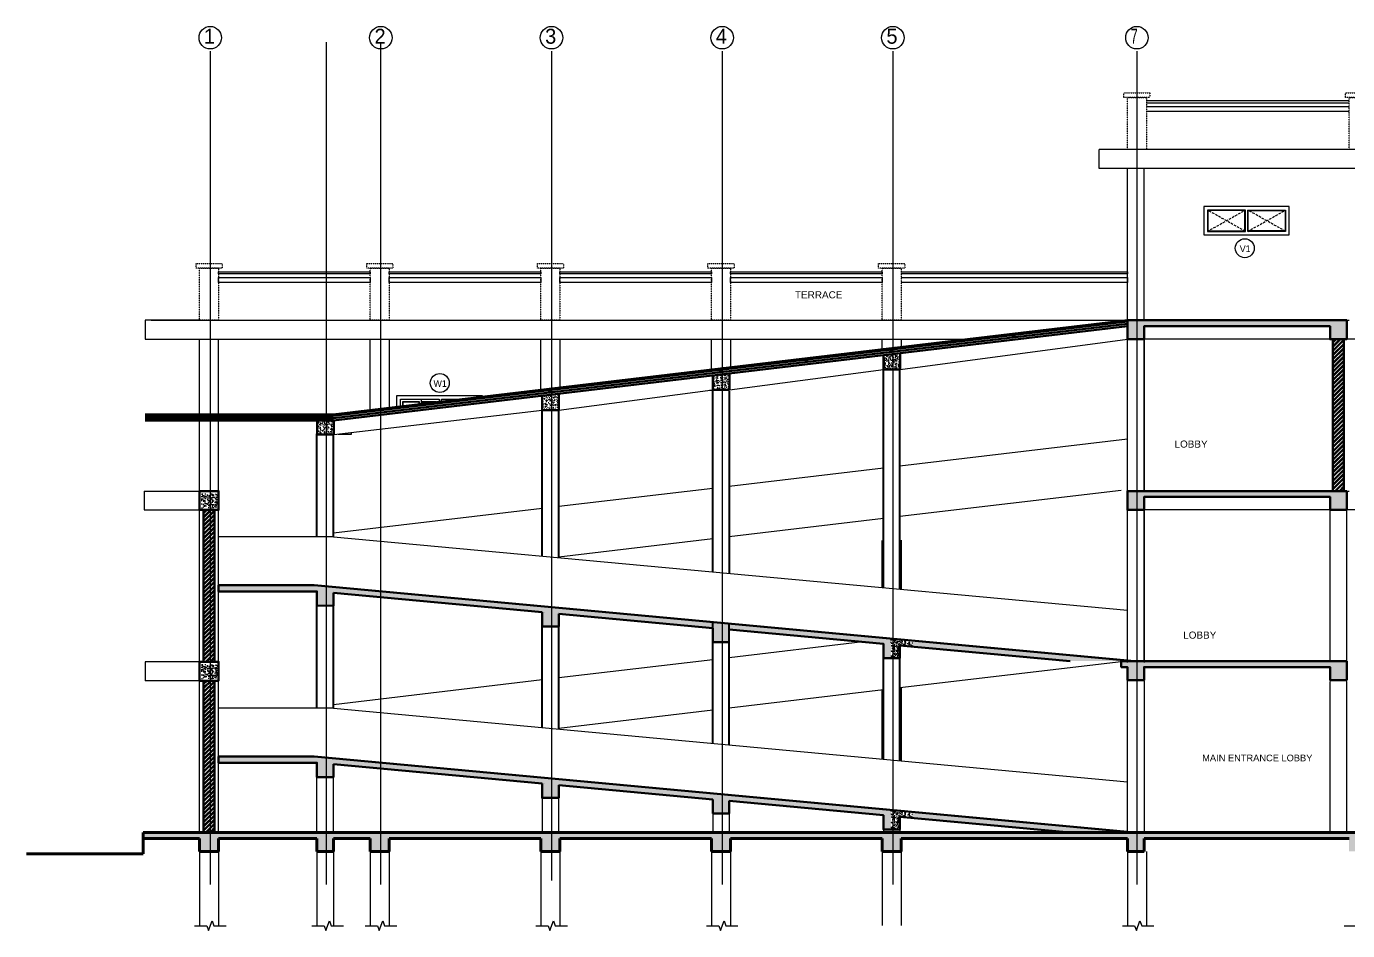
# Model space of a CAD drawing. Header units: inches. Extents: x -3071 to 2014935, y -37057 to 549694.
# Drawn here: x 1444420 to 1472293, y 99465 to 118531 of the extents above; entities that cross this region are included whole.
import ezdxf
from ezdxf.enums import TextEntityAlignment as Align

# ---------------------------------------------------------------- set-up
doc = ezdxf.new("R2010")
doc.units = ezdxf.units.IN
doc.header["$MEASUREMENT"] = 0
for name, pattern in [('ACAD_ISO08W100', [36, 24, -3, 6, -3]), ('DASHED', [0.75, 0.5, -0.25]), ('TRAZOS1', [0.15, 0.1, -0.05])]:
    doc.linetypes.add(name, pattern=pattern)
for name, color, linetype, lineweight in [('001-Archi- door window elevation', 92, 'Continuous', 25), ('001-Archi-hatch', 9, 'Continuous', 0), ('001-Archi-Opening Tags', 14, 'Continuous', 25), ('A .8 boundary line', 10, 'Continuous', 53), ('A 0.05 hatch', 252, 'Continuous', 5), ('A 0.13 IND DIM', 240, 'Continuous', 13), ('A 0.13 window elevation', 253, 'Continuous', 13), ('A 0.13parapet partition', 230, 'Continuous', 13), ('A 0.25 back line elevation', 20, 'Continuous', 25), ('A 0.35 front line elevation', 112, 'Continuous', 35), ('A 0.40 wall', 160, 'Continuous', 40), ('A 0.9 RAILING', 100, 'Continuous', 9), ('cen', 50, 'ACAD_ISO08W100', 5), ('DIM', 161, 'Continuous', 15), ('ele-1', 62, 'Continuous', 15), ('Grid Tag', 6, 'Continuous', 20), ('section ele', 112, 'Continuous', 20), ('text', 7, 'Continuous', 25)]:
    doc.layers.add(name, color=color, linetype=linetype, lineweight=lineweight)
doc.styles.add('AERIAL', font='arial.ttf', dxfattribs={"height": 10})
doc.styles.add('Archi 100', font='GOTHIC.TTF', dxfattribs={"height": 200})
doc.styles.add('CG', font='GOTHIC.TTF', dxfattribs={"height": 40})
doc.styles.get("Standard").update_dxf_attribs({"font": 'GOTHIC.TTF'})
pattern_1 = [(45, (1179503.6365, -13418.79461), (-0.08838834765, 0.08838834765), [])]
pattern_2 = [(50, (1179500.8, -17017.16), (107.589027, -9.41282), [11.25, -123.75]), (355, (1179500.8, -17017.16), (-20.8127, 112.82882), [9, -99]), (100.4514, (1179509.76, -17017.94), (86.776407, 103.41593), [9.56103, -105.171317]), (46.1842, (1179500.8, -16987.16), (160.08616, -24.82785), [16.875, -185.625]), (96.6356, (1179514.14, -16989.23), (140.199406, 146.11768), [14.34154, -157.75695]), (351.1842, (1179500.8, -16987.16), (140.19929, 146.11779), [13.5, -148.5]), (21, (1179515.8, -16994.66), (89.536058, -60.392834), [11.25, -123.75]), (326, (1179515.8, -16994.66), (36.4973, 108.772507), [9, -99]), (71.4514, (1179523.26, -16999.69), (126.033394, 48.379575), [9.56103, -105.171317]), (37.5, (1179500.796, -17017.16), (1.8239783, 49.934078), [0, -97.8, 0, -100.5, 0, -99.375]), (7.5, (1179500.796, -17017.16), (39.460431, 59.161757), [0, -57.3, 0, -95.55, 0, -37.875]), (327.5, (1179467.346, -17017.16), (80.0733654, -3.383231), [0, -37.5, 0, -117, 0, -155.25]), (317.5, (1179452.346, -17017.16), (87.477925, 15.015747), [0, -48.75, 0, -77.7, 0, -110.25])]
pattern_3 = [(50, (-566457.92, -60235.37), (107.5890274, -9.4128202), [11.25, -123.75]), (355, (-566457.92, -60235.37), (-20.8127, 112.82882), [9, -99]), (100.4514445, (-566448.96, -60236.15), (86.776327, 103.4159986), [9.561029, -105.171317]), (46.1842, (-566457.92, -60205.37), (160.0862, -24.827892), [16.875, -185.625]), (96.6356355, (-566444.58, -60207.44), (140.199292, 146.11779), [14.341551, -157.757064]), (351.184164, (-566457.92, -60205.37), (140.199292, 146.11779), [13.5, -148.5]), (21, (-566442.92, -60212.87), (89.536058, -60.3928336), [11.25, -123.75]), (326, (-566442.92, -60212.87), (36.4973, 108.772507), [9, -99]), (71.451445, (-566435.46, -60217.9), (126.0333565, 48.379673), [9.5610285, -105.171317]), (37.5, (-566457.92, -60235.368), (1.8239783, 49.9340781), [0, -97.8, 0, -100.5, 0, -99.375]), (7.5, (-566457.92, -60235.37), (39.4604306, 59.1617568), [0, -57.3, 0, -95.55, 0, -37.875]), (327.5, (-566491.37, -60235.37), (80.0733654, -3.38323076), [0, -37.5, 0, -117, 0, -155.25]), (317.5, (-566506.37, -60235.37), (87.4779254, 15.0157473), [0, -48.75, 0, -77.7, 0, -110.25])]
pattern_4 = [(50, (1179500.8, -13403.49), (107.589027, -9.41282), [11.25, -123.75]), (355, (1179500.8, -13403.49), (-20.8127, 112.82882), [9, -99]), (100.4514, (1179509.76, -13404.27), (86.776407, 103.41593), [9.56103, -105.171317]), (46.1842, (1179500.8, -13373.49), (160.08616, -24.82785), [16.875, -185.625]), (96.6356, (1179514.14, -13375.56), (140.199406, 146.11768), [14.34154, -157.75695]), (351.1842, (1179500.8, -13373.49), (140.19929, 146.11779), [13.5, -148.5]), (21, (1179515.8, -13380.99), (89.536058, -60.392834), [11.25, -123.75]), (326, (1179515.8, -13380.99), (36.4973, 108.772507), [9, -99]), (71.4514, (1179523.26, -13386.02), (126.033394, 48.379575), [9.56103, -105.171317]), (37.5, (1179500.796, -13403.487), (1.8239783, 49.934078), [0, -97.8, 0, -100.5, 0, -99.375]), (7.5, (1179500.796, -13403.487), (39.460431, 59.161757), [0, -57.3, 0, -95.55, 0, -37.875]), (327.5, (1179467.346, -13403.487), (80.0733654, -3.383231), [0, -37.5, 0, -117, 0, -155.25]), (317.5, (1179452.346, -13403.49), (87.477925, 15.015747), [0, -48.75, 0, -77.7, 0, -110.25])]

# ---------------------------------------------------------------- blocks, each defined once
blk = doc.blocks.new('post ele')
at = {"layer": 'A 0.13 window elevation', "linetype": 'DASHED', "ltscale": 0.005}
for points in [[(-182, 388), (368, 388), (368, 288), (-182, 288)], [(-107, 288), (293, 288), (293, -812), (-107, -812)]]:
    blk.add_lwpolyline(points, close=True, dxfattribs=at)
blk = doc.blocks.new('window tag')
blk.add_circle((0, 0), 200)
at = {"style": 'Archi 100', "flags": 1}
for tag, p in [('WIDTH', (15, 174.5)), ('HEIGHT', (-4.5, -348.5))]:
    blk.add_attdef(tag, p, '', height=200, dxfattribs=at)
at = {"style": 'Archi 100'}
blk.add_attdef('SYMBOL', text='', height=200, dxfattribs=at).set_placement((8, -10.5), align=Align.MIDDLE_CENTER)
blk = doc.blocks.new('grid')
at = {"layer": 'Grid Tag', "linetype": 'Continuous', "ltscale": 30}
blk.add_circle((51, 48), 264, dxfattribs=at)
blk.add_attdef('GRID', (-143, -93), '', height=200)

msp = doc.modelspace()

# ---------------------------------------------------------------- hatches: boundary and pattern name
at = {"layer": 'A 0.05 hatch'}
h = msp.add_hatch(dxfattribs=at)
h.set_pattern_fill('AR-CONC', color=256, scale=15)
h.set_pattern_definition([(50, (0, 0), (107.5890274, -9.41282), [11.25, -123.75]), (355, (0, 0), (-20.8127, 112.82882), [9, -99]), (100.4514445, (8.97, -0.78), (86.776327, 103.415999), [9.561029, -105.171317]), (46.1842, (9e-14, 30), (160.0862, -24.827892), [16.875, -185.625]), (96.635635, (13.34, 27.93), (140.199292, 146.11779), [14.341551, -157.757064]), (351.184164, (9e-14, 30), (140.199292, 146.11779), [13.5, -148.5]), (21, (15, 22.5), (89.536058, -60.3928336), [11.25, -123.75]), (326, (15, 22.5), (36.4973, 108.772507), [9, -99]), (71.451445, (22.46, 17.47), (126.0333565, 48.379673), [9.5610285, -105.171317]), (37.5, (0, 0), (1.8239783, 49.9340781), [0, -97.8, 0, -100.5, 0, -99.375]), (7.5, (0, 0), (39.4604306, 59.1617568), [0, -57.3, 0, -95.55, 0, -37.875]), (327.5, (-33.45, 1e-13), (80.0733654, -3.3832308), [0, -37.5, 0, -117, 0, -155.25]), (317.5, (-48.45, 1e-13), (87.4779254, 15.0157473), [0, -48.75, 0, -77.7, 0, -110.25])])
h.paths.add_polyline_path([(1472274.34, 108733.79), (1467649.45, 108733.79), (1467649.45, 108608.79), (1467649.45, 108608.79), (1467649.67, 108333.79), (1467999.45, 108333.79), (1467999.45, 108608.79), (1471924.67, 108608.79), (1471924.67, 108333.79), (1472274.45, 108333.79), (1472274.45, 108608.79), (1472274.45, 108621.02), (1472274.34, 108621.02)])
h.paths.add_polyline_path([(1472274.68, 112333.49), (1467649.9, 112333.79), (1467649.9, 111933.79), (1467999.9, 111933.79), (1467999.9, 112208.79), (1471924.9, 112208.79), (1471924.9, 111933.49), (1472274.68, 111933.49)])
h = msp.add_hatch(dxfattribs=at)
h.set_pattern_fill('STEEL', color=256, scale=500, style=0)
h.set_pattern_definition([(45, (1203325.9, -9817.47), (-44.194174, 44.194174), []), (45, (1203325.9, -9786.22), (-44.194174, 44.194174), [])])
h.paths.add_polyline_path([(1471984.55, 108733.48), (1472214.55, 108733.48), (1472214.55, 111933.48), (1471984.55, 111933.48)])
h = msp.add_hatch(dxfattribs=at)
h.set_pattern_fill('AR-CONC', color=256, scale=15, style=0)
h.set_pattern_definition(pattern_3)
h.paths.add_polyline_path([(1462502.29, 111597.81), (1462852.29, 111639.3), (1462852.29, 111295.71), (1462501.95, 111295.71)])
h = msp.add_hatch(dxfattribs=at)
h.set_pattern_fill('AR-CONC', color=256, scale=15, style=0)
h.set_pattern_definition(pattern_3)
h.paths.add_polyline_path([(1458902.62, 111171.18), (1459252.58, 111212.65), (1459252.29, 110869.08), (1458902.62, 110869.08)])
h = msp.add_hatch(dxfattribs=at)
h.set_pattern_fill('AR-CONC', color=256, scale=15, style=0)
h.set_pattern_definition(pattern_3)
h.paths.add_polyline_path([(1455302.29, 110744.46), (1455652.64, 110785.98), (1455652.29, 110442.36), (1455302.29, 110442.36)])
h = msp.add_hatch(dxfattribs=at)
h.set_pattern_fill('AR-CONC', color=256, scale=15, style=0)
h.set_pattern_definition(pattern_3)
h.paths.add_polyline_path([(1450553.94, 110222.99), (1450902.5, 110222.99), (1450902.5, 109922.99), (1450552.28, 109924.93)])
h = msp.add_hatch(dxfattribs=at)
h.set_pattern_fill('AR-CONC', color=256, scale=15, style=0)
h.set_pattern_definition([(50, (-568894.4, -61778.6), (107.5890274, -9.4128202), [11.25, -123.75]), (355, (-568894.4, -61778.6), (-20.8127, 112.82882), [9, -99]), (100.4514445, (-568885.43, -61779.39), (86.776327, 103.4159986), [9.561029, -105.171317]), (46.1842, (-568894.4, -61748.6), (160.0862, -24.827892), [16.875, -185.625]), (96.6356355, (-568881.06, -61750.67), (140.199292, 146.11779), [14.341551, -157.757064]), (351.184164, (-568894.4, -61748.6), (140.199292, 146.11779), [13.5, -148.5]), (21, (-568879.4, -61756.1), (89.536058, -60.3928336), [11.25, -123.75]), (326, (-568879.4, -61756.1), (36.4973, 108.772507), [9, -99]), (71.451445, (-568871.94, -61761.14), (126.0333565, 48.379673), [9.5610285, -105.171317]), (37.5, (-568894.4, -61778.603), (1.8239783, 49.9340781), [0, -97.8, 0, -100.5, 0, -99.375]), (7.5, (-568894.4, -61778.603), (39.4604306, 59.1617568), [0, -57.3, 0, -95.55, 0, -37.875]), (327.5, (-568927.85, -61778.603), (80.0733654, -3.3832308), [0, -37.5, 0, -117, 0, -155.25]), (317.5, (-568942.85, -61778.6), (87.4779254, 15.0157473), [0, -48.75, 0, -77.7, 0, -110.25])])
h.paths.add_polyline_path([(1448117.46, 108679.75), (1448466.02, 108679.75), (1448466.02, 108379.75), (1448115.8, 108381.7)])
h = msp.add_hatch(dxfattribs=at)
h.set_pattern_fill('STEEL', color=256, scale=500, style=0)
h.set_pattern_definition([(45, (1179500.796, -13417.16), (-44.194174, 44.194174), []), (45, (1179500.796, -13385.91), (-44.194174, 44.194174), [])])
h.paths.add_polyline_path([(1448159.45, 105133.79), (1448389.45, 105133.79), (1448389.45, 108333.79), (1448159.45, 108333.79)])
h = msp.add_hatch(dxfattribs=at)
h.set_pattern_fill('AR-CONC', color=256, scale=15, style=0)
h.set_pattern_definition(pattern_4)
h.paths.add_polyline_path([(1455462.45, 106287.93), (1450492.31, 106747.46), (1448474.45, 106747.46), (1448474.45, 106622.46), (1450486.54, 106622.46), (1450549.66, 106616.63), (1450549.66, 106316.65), (1450899.44, 106316.65), (1450899.66, 106584.27), (1455299.67, 106177.45), (1455299.67, 105877.47), (1455462.45, 105877.47)])
h = msp.add_hatch(dxfattribs=at)
h.set_pattern_fill('AR-CONC', color=256, scale=15, style=0)
h.set_pattern_definition(pattern_4)
h.paths.add_polyline_path([(1455462.45, 105877.47), (1455649.45, 105877.47), (1455649.67, 106145.09), (1458899.78, 105844.59), (1458899.67, 105544.59), (1459062.45, 105544.59), (1459062.45, 105955.08), (1455462.45, 106287.93)])
h = msp.add_hatch(dxfattribs=at)
h.set_pattern_fill('AR-CONC', color=256, scale=15, style=0)
h.set_pattern_definition(pattern_4)
h.paths.add_polyline_path([(1462499.45, 105511.76), (1462499.67, 105211.76), (1462662.45, 105211.76), (1462662.45, 105622.23), (1459062.45, 105955.08), (1459062.45, 105544.59), (1459249.67, 105544.59), (1459249.78, 105812.22)])
h = msp.add_hatch(dxfattribs=at)
h.set_pattern_fill('AR-CONC', color=256, scale=15, style=0)
h.set_pattern_definition(pattern_4)
h.paths.add_polyline_path([(1463112.45, 105455.09), (1463112.45, 105580.62), (1462662.45, 105622.23), (1462662.45, 105211.76), (1462849.67, 105211.76), (1462849.45, 105479.4)])
h = msp.add_hatch(dxfattribs=at)
h.set_pattern_fill('AR-CONC', color=256, scale=15, style=0)
h.set_pattern_definition(pattern_4)
h.paths.add_polyline_path([(1463112.45, 105580.62), (1463112.45, 105455.09), (1466439.6, 105147.46), (1467797.32, 105147.46)])
h = msp.add_hatch(dxfattribs=at)
h.set_pattern_fill('AR-CONC', color=256, scale=15, style=0)
h.set_pattern_definition([(50, (1299634.24, 77183.51), (107.589027, -9.41282), [11.25, -123.75]), (355, (1299634.24, 77183.51), (-20.8127, 112.82882), [9, -99]), (100.4514, (1299643.2, 77182.73), (86.77641, 103.41593), [9.56103, -105.17132]), (46.1842, (1299634.24, 77213.51), (160.08616, -24.82785), [16.875, -185.625]), (96.6356, (1299647.58, 77211.44), (140.1994, 146.11768), [14.34154, -157.75695]), (351.1842, (1299634.24, 77213.51), (140.19929, 146.11779), [13.5, -148.5]), (21, (1299649.24, 77206.01), (89.53606, -60.392834), [11.25, -123.75]), (326, (1299649.24, 77206.01), (36.4973, 108.77251), [9, -99]), (71.4514, (1299656.7, 77200.98), (126.033394, 48.379575), [9.56103, -105.17132]), (37.5, (1299634.236, 77183.513), (1.823978, 49.934078), [0, -97.8, 0, -100.5, 0, -99.375]), (7.5, (1299634.236, 77183.513), (39.46043, 59.161757), [0, -57.3, 0, -95.55, 0, -37.875]), (327.5, (1299600.786, 77183.513), (80.073365, -3.383231), [0, -37.5, 0, -117, 0, -155.25]), (317.5, (1299585.786, 77183.51), (87.477925, 15.015747), [0, -48.75, 0, -77.7, 0, -110.25])])
h.paths.add_polyline_path([(1472274.34, 105147.46), (1467517.32, 105147.46), (1467517.32, 105022.46), (1467649.45, 105022.46), (1467649.67, 104747.46), (1467999.45, 104747.46), (1467999.45, 105022.46), (1471924.67, 105022.46), (1471924.67, 104747.46), (1472274.45, 104747.46), (1472274.45, 105022.46), (1472274.45, 105034.69), (1472274.34, 105034.69)])
h = msp.add_hatch(dxfattribs=at)
h.set_pattern_fill('AR-CONC', color=256, scale=15, style=0)
h.set_pattern_definition([(50, (-568894.4, -65378.6), (107.5890274, -9.4128202), [11.25, -123.75]), (355, (-568894.4, -65378.6), (-20.8127, 112.82882), [9, -99]), (100.4514445, (-568885.43, -65379.39), (86.776327, 103.4159986), [9.561029, -105.171317]), (46.1842, (-568894.4, -65348.6), (160.0862, -24.827892), [16.875, -185.625]), (96.6356355, (-568881.06, -65350.67), (140.199292, 146.11779), [14.341551, -157.757064]), (351.184164, (-568894.4, -65348.6), (140.199292, 146.11779), [13.5, -148.5]), (21, (-568879.4, -65356.1), (89.536058, -60.3928336), [11.25, -123.75]), (326, (-568879.4, -65356.1), (36.4973, 108.772507), [9, -99]), (71.451445, (-568871.94, -65361.14), (126.0333565, 48.379673), [9.5610285, -105.171317]), (37.5, (-568894.4, -65378.603), (1.8239783, 49.9340781), [0, -97.8, 0, -100.5, 0, -99.375]), (7.5, (-568894.4, -65378.603), (39.4604306, 59.1617568), [0, -57.3, 0, -95.55, 0, -37.875]), (327.5, (-568927.85, -65378.603), (80.0733654, -3.3832308), [0, -37.5, 0, -117, 0, -155.25]), (317.5, (-568942.85, -65378.6), (87.4779254, 15.0157473), [0, -48.75, 0, -77.7, 0, -110.25])])
h.paths.add_polyline_path([(1448117.46, 105079.75), (1448466.02, 105079.75), (1448466.02, 104779.75), (1448115.8, 104781.7)])
h = msp.add_hatch(dxfattribs=at)
h.set_pattern_fill('STEEL', color=256, scale=500, style=0)
h.set_pattern_definition([(45, (1179500.796, -17017.16), (-44.194174, 44.194174), []), (45, (1179500.796, -16985.91), (-44.194174, 44.194174), [])])
h.paths.add_polyline_path([(1448159.45, 101533.79), (1448389.45, 101533.79), (1448389.45, 104733.79), (1448159.45, 104733.79)])
h = msp.add_hatch(dxfattribs=at)
h.set_pattern_fill('AR-CONC', color=256, scale=15, style=0)
h.set_pattern_definition(pattern_2)
h.paths.add_polyline_path([(1455462.45, 102674.26), (1450492.31, 103133.79), (1448474.45, 103133.79), (1448474.45, 103008.79), (1450486.54, 103008.79), (1450549.66, 103002.96), (1450549.66, 102702.98), (1450899.44, 102702.98), (1450899.66, 102970.6), (1455299.67, 102563.78), (1455299.67, 102263.8), (1455462.45, 102263.8)])
h = msp.add_hatch(dxfattribs=at)
h.set_pattern_fill('AR-CONC', color=256, scale=15, style=0)
h.set_pattern_definition(pattern_2)
h.paths.add_polyline_path([(1455462.45, 102263.8), (1455649.45, 102263.8), (1455649.67, 102531.42), (1458899.78, 102230.91), (1458899.67, 101930.91), (1459062.45, 101930.91), (1459062.45, 102341.41), (1455462.45, 102674.26)])
h = msp.add_hatch(dxfattribs=at)
h.set_pattern_fill('AR-CONC', color=256, scale=15, style=0)
h.set_pattern_definition(pattern_2)
h.paths.add_polyline_path([(1462499.45, 101898.09), (1462499.67, 101598.09), (1462662.45, 101598.09), (1462662.45, 102008.56), (1459062.45, 102341.41), (1459062.45, 101930.91), (1459249.67, 101930.91), (1459249.78, 102198.55)])
h = msp.add_hatch(dxfattribs=at)
h.set_pattern_fill('AR-CONC', color=256, scale=15, style=0)
h.set_pattern_definition(pattern_2)
h.paths.add_polyline_path([(1463112.45, 101841.42), (1463112.45, 101966.95), (1462662.45, 102008.56), (1462662.45, 101598.09), (1462849.67, 101598.09), (1462849.45, 101865.73)])
h = msp.add_hatch(dxfattribs=at)
h.set_pattern_fill('AR-CONC', color=256, scale=15, style=0)
h.set_pattern_definition(pattern_2)
h.paths.add_polyline_path([(1463112.45, 101966.95), (1463112.45, 101841.42), (1466439.6, 101533.79), (1467797.32, 101533.79)])
h = msp.add_hatch(dxfattribs=at)
h.set_pattern_fill('AR-CONC', color=256, scale=15, style=0)
h.set_pattern_definition([(50, (378675.155, -45053.52), (107.5890274, -9.41282), [11.25, -123.75]), (355, (378675.15, -45053.52), (-20.8127, 112.82882), [9, -99]), (100.451444, (378684.12, -45054.3), (86.776327, 103.415999), [9.561029, -105.171317]), (46.1842, (378675.15, -45023.52), (160.0862, -24.827892), [16.875, -185.625]), (96.635635, (378688.5, -45025.59), (140.199292, 146.11779), [14.341551, -157.757064]), (351.184164, (378675.15, -45023.52), (140.199292, 146.11779), [13.5, -148.5]), (21, (378690.155, -45031.02), (89.536058, -60.3928336), [11.25, -123.75]), (326, (378690.15, -45031.02), (36.4973, 108.772507), [9, -99]), (71.451445, (378697.62, -45036.05), (126.0333565, 48.379673), [9.561029, -105.171317]), (37.5, (378675.155, -45053.52), (1.8239783, 49.9340781), [0, -97.8, 0, -100.5, 0, -99.375]), (7.5, (378675.155, -45053.52), (39.4604306, 59.1617568), [0, -57.3, 0, -95.55, 0, -37.875]), (327.5, (378641.705, -45053.52), (80.0733654, -3.3832308), [0, -37.5, 0, -117, 0, -155.25]), (317.5, (378626.705, -45053.52), (87.4779254, 15.0157473), [0, -48.75, 0, -77.7, 0, -110.25])])
h.paths.add_polyline_path([(1446884.45, 101533.79), (1488740.76, 101533.79), (1488740.76, 101408.79), (1487124.45, 101408.79), (1487124.45, 101133.79), (1486724.45, 101133.79), (1486724.45, 101408.79), (1483524.39, 101408.79), (1483524.39, 101133.79), (1483124.45, 101133.79), (1483124.45, 101408.79), (1479924.45, 101408.79), (1479924.45, 101133.79), (1479524.45, 101133.79), (1479524.45, 101408.79), (1476324.45, 101408.79), (1476324.45, 101133.79), (1475924.45, 101133.79), (1475924.45, 101408.79), (1473249.45, 101408.79), (1473249.45, 101133.79), (1472849.45, 101133.79), (1472849.45, 101408.79), (1472724.45, 101408.79), (1472724.45, 101133.79), (1472324.44, 101133.79), (1472324.44, 101408.79), (1467999.45, 101408.79), (1467999.45, 101133.79), (1467649.45, 101133.79), (1467649.45, 101408.79), (1463333.15, 101408.79), (1462933.15, 101408.79), (1462874.45, 101408.79), (1462874.45, 101133.79), (1462474.45, 101133.79), (1462474.45, 101408.79), (1459274.45, 101408.79), (1459274.45, 101133.79), (1458874.45, 101133.79), (1458874.45, 101408.79), (1455674.45, 101408.79), (1455674.45, 101133.79), (1455274.45, 101133.79), (1455274.45, 101408.79), (1452074.45, 101408.79), (1452074.45, 101133.79), (1451674.45, 101133.79), (1451674.45, 101408.79), (1450899.44, 101408.79), (1450899.44, 101133.79), (1450550.03, 101133.79), (1450550.03, 101408.79), (1448474.45, 101408.79), (1448474.45, 101133.79), (1448074.37, 101133.79), (1448074.37, 101408.79), (1446884.45, 101408.79)])
at = {"layer": 'DIM', "ltscale": 20}
h = msp.add_hatch(dxfattribs=at)
h.set_pattern_fill('ANSI31', color=256, style=0)
h.set_pattern_definition(pattern_1)
h.paths.add_polyline_path([(1465227.51, 111999.12, 0.41421356), (1465252.51, 111974.12), (1465258.35, 111974.82, 0.34667933), (1465277.51, 111999.12, 1)])
h = msp.add_hatch(dxfattribs=at)
h.set_pattern_fill('ANSI31', color=256, style=0)
h.set_pattern_definition(pattern_1)
h.paths.add_polyline_path([(1460877.51, 111455.59), (1460883.35, 111456.28, 0.34667933), (1460902.51, 111480.59, 1), (1460852.51, 111480.59, 0.41421356)])
h = msp.add_hatch(dxfattribs=at)
h.set_pattern_fill('ANSI31', color=256, style=0)
h.set_pattern_definition(pattern_1)
h.paths.add_polyline_path([(1462665.29, 111717.48, 0.41421356), (1462640.29, 111692.48, 0.41421356), (1462665.29, 111667.48)])
h = msp.add_hatch(dxfattribs=at)
h.set_pattern_fill('ANSI31', color=256, style=0)
h.set_pattern_definition(pattern_1)
h.paths.add_polyline_path([(1462665.29, 111667.48), (1462671.13, 111668.17, 0.34667933), (1462690.29, 111692.48, 0.41421356), (1462665.29, 111717.48)])
h = msp.add_hatch(dxfattribs=at)
h.set_pattern_fill('ANSI31', color=256, style=0)
h.set_pattern_definition(pattern_1)
h.paths.add_polyline_path([(1459065.29, 111290.8, 0.41421356), (1459040.29, 111265.8, 0.41421356), (1459065.29, 111240.8)])
h = msp.add_hatch(dxfattribs=at)
h.set_pattern_fill('ANSI31', color=256, style=0)
h.set_pattern_definition(pattern_1)
h.paths.add_polyline_path([(1459065.29, 111290.8), (1459065.29, 111240.8), (1459071.13, 111241.5, 0.34667933), (1459090.29, 111265.8, 0.41421356)])
h = msp.add_hatch(dxfattribs=at)
h.set_pattern_fill('ANSI31', color=256, style=0)
h.set_pattern_definition(pattern_1)
h.paths.add_polyline_path([(1455465.29, 110864.13, 0.41421356), (1455440.29, 110839.13, 0.41421356), (1455465.29, 110814.13)])
h = msp.add_hatch(dxfattribs=at)
h.set_pattern_fill('ANSI31', color=256, style=0)
h.set_pattern_definition(pattern_1)
h.paths.add_polyline_path([(1455465.29, 110814.13), (1455471.13, 110814.82, 0.34667933), (1455490.29, 110839.13, 0.41421356), (1455465.29, 110864.13)])
h = msp.add_hatch(dxfattribs=at)
h.set_pattern_fill('ANSI31', color=256, style=0)
h.set_pattern_definition(pattern_1)
h.paths.add_polyline_path([(1450752.39, 110297.99, 1), (1450702.39, 110297.99, 1)])

# ---------------------------------------------------------------- linework, layer by layer
at = {"layer": '001-Archi- door window elevation'}
for points in [[(1469261.95, 114133.79), (1471061.95, 114133.79), (1471061.95, 114733.79), (1469261.95, 114733.79)], [(1469336.95, 114208.79), (1470136.95, 114208.79), (1470136.95, 114658.79), (1469336.95, 114658.79)], [(1470186.95, 114658.79), (1470986.95, 114658.79), (1470986.95, 114208.79), (1470186.95, 114208.79)]]:
    msp.add_lwpolyline(points, close=True, dxfattribs=at)
for points in [[(1452234.58, 110506.74), (1452234.58, 110746.31), (1454034.58, 110746.31), (1454034.58, 110720.08)], [(1452309.58, 110515.63), (1452309.58, 110671.31), (1453125.32, 110671.31), (1453125.32, 110612.32)], [(1452756.49, 110568.6), (1452756.49, 110671.31)], [(1453175.32, 110671.31), (1453623.03, 110671.31)], [(1453175.32, 110618.24), (1453175.32, 110671.31), (1453175.32, 110671.31)], [(1453567.45, 110664.72), (1453567.45, 110671.31)], [(1452359.58, 110521.56), (1452359.58, 110621.31), (1452706.49, 110621.31), (1452706.49, 110562.68)], [(1452756.49, 110568.6), (1452756.49, 110621.31), (1453075.32, 110621.31), (1453075.32, 110606.39)]]:
    msp.add_lwpolyline(points, dxfattribs=at)
at = {"layer": '001-Archi-hatch', "linetype": 'TRAZOS1', "ltscale": 500}
for p, q in [((1469336.95, 114208.79), (1470136.95, 114658.79)), ((1470136.95, 114208.79), (1469336.95, 114658.79)), ((1470186.95, 114208.79), (1470986.95, 114658.79)), ((1470986.95, 114208.79), (1470186.95, 114658.79))]:
    msp.add_line(p, q, dxfattribs=at)
at = {"layer": '001-Archi-hatch'}
for points in [[(1469346.95, 114218.79), (1470126.95, 114218.79), (1470126.95, 114648.79), (1469346.95, 114648.79)], [(1470196.95, 114648.79), (1470976.95, 114648.79), (1470976.95, 114218.79), (1470196.95, 114218.79)]]:
    msp.add_lwpolyline(points, close=True, dxfattribs=at)
for points in [[(1452369.58, 110522.74), (1452369.58, 110611.31), (1452696.49, 110611.31), (1452696.49, 110561.49)], [(1452766.49, 110569.79), (1452766.49, 110611.31), (1453065.32, 110611.31), (1453065.32, 110605.2)]]:
    msp.add_lwpolyline(points, dxfattribs=at)
at = {"layer": 'A .8 boundary line'}
for p, q in [((1446884.45, 101533.79), (1448084.45, 101533.79)), ((1446884.45, 101533.79), (1446884.45, 101083.79)), ((1448084.45, 101533.79), (1467999.45, 101533.79)), ((1467999.45, 101533.79), (1471924.45, 101533.79)), ((1471924.45, 101533.79), (1483524.39, 101533.79)), ((1446884.45, 101408.79), (1448074.37, 101408.79)), ((1448074.37, 101133.79), (1448074.37, 101408.79)), ((1448474.45, 101408.79), (1450550.03, 101408.79)), ((1448474.45, 101408.79), (1448474.45, 101133.79)), ((1450550.03, 101133.79), (1450550.03, 101408.79)), ((1450899.44, 101408.79), (1451674.45, 101408.79)), ((1450899.44, 101408.79), (1450899.44, 101133.79)), ((1451674.45, 101408.79), (1451674.45, 101133.79)), ((1452074.45, 101408.79), (1455274.45, 101408.79)), ((1452074.45, 101408.79), (1452074.45, 101133.79)), ((1455274.45, 101408.79), (1455274.45, 101133.79)), ((1455674.45, 101408.79), (1458874.45, 101408.79)), ((1455674.45, 101408.79), (1455674.45, 101133.79)), ((1458874.45, 101408.79), (1458874.45, 101133.79)), ((1459274.45, 101408.79), (1462474.45, 101408.79)), ((1459274.45, 101408.79), (1459274.45, 101133.79)), ((1462474.45, 101133.79), (1462474.45, 101408.79)), ((1462874.45, 101408.79), (1467649.45, 101408.79)), ((1462874.45, 101133.79), (1462874.45, 101408.79)), ((1467649.45, 101133.79), (1467649.45, 101408.79)), ((1467999.45, 101408.79), (1471924.45, 101408.79)), ((1467999.45, 101133.79), (1467999.45, 101408.79)), ((1471924.45, 101408.79), (1472324.44, 101408.79)), ((1446884.45, 101083.79), (1444420.15, 101083.79)), ((1448074.37, 101133.79), (1448084.45, 101133.79)), ((1448084.45, 101133.79), (1448474.45, 101133.79)), ((1450550.03, 101133.79), (1450899.44, 101133.79)), ((1451674.45, 101133.79), (1452074.45, 101133.79)), ((1455274.45, 101133.79), (1455674.45, 101133.79)), ((1458874.45, 101133.79), (1459274.45, 101133.79)), ((1462474.45, 101133.79), (1462874.45, 101133.79)), ((1467649.45, 101133.79), (1467999.45, 101133.79))]:
    msp.add_line(p, q, dxfattribs=at)
at = {"layer": 'A 0.13 window elevation', "ltscale": 20}
for p, q in [((1450996.62, 109934.1), (1451277.28, 109934.1)), ((1450996.63, 109934.1), (1451277.29, 109934.1)), ((1451277.29, 109934.1), (1451277.29, 109967.23)), ((1469609.46, 108333.79), (1468109.46, 108333.79))]:
    msp.add_line(p, q, dxfattribs=at)
at = {"layer": 'A 0.13parapet partition', "ltscale": 20}
for p, q in [((1472324.45, 116833.79), (1468049.45, 116833.79)), ((1472324.45, 116733.79), (1468049.45, 116733.79))]:
    msp.add_line(p, q, dxfattribs=at)
for points in [[(1448474.45, 113233.37), (1451674.45, 113233.37), (1451674.45, 113133.37), (1448474.45, 113133.37)], [(1452074.45, 113233.37), (1455274.45, 113233.37), (1455274.45, 113133.37), (1452074.45, 113133.37)], [(1455674.45, 113233.37), (1458874.45, 113233.37), (1458874.45, 113133.37), (1455674.45, 113133.37)], [(1459274.45, 113233.37), (1462474.45, 113233.37), (1462474.45, 113133.37), (1459274.45, 113133.37)]]:
    msp.add_lwpolyline(points, close=True, dxfattribs=at)
for points in [[(1462874.45, 113233.37), (1467649.45, 113233.37), (1467649.45, 113133.37), (1462874.45, 113133.37)], [(1458829.94, 110859.53), (1458877.29, 110859.53), (1458877.29, 110865.75)]]:
    msp.add_lwpolyline(points, dxfattribs=at)
at = {"layer": 'A 0.25 back line elevation', "ltscale": 20}
for p, q in [((1467049.45, 115533.79), (1467049.45, 115933.79)), ((1473324.45, 115933.79), (1467049.45, 115933.79)), ((1473324.45, 115533.79), (1467049.45, 115533.79)), ((1467649.45, 112333.79), (1467649.45, 115533.79)), ((1467999.45, 112333.79), (1467999.45, 115533.79)), ((1448074.45, 112333.79), (1446923.64, 112333.79)), ((1446923.64, 112333.79), (1446923.64, 111933.79)), ((1447050.54, 112333.79), (1467649.45, 112333.79)), ((1447050.54, 112333.79), (1451674.45, 112333.79)), ((1467649.45, 112333.79), (1472324.44, 112333.49)), ((1446923.64, 111933.79), (1451674.45, 111933.79)), ((1447050.54, 111933.79), (1464274.99, 111933.79)), ((1448074.45, 108733.79), (1448074.45, 111933.79)), ((1448474.45, 108733.79), (1448474.45, 111933.79)), ((1455274.45, 110867.03), (1455274.45, 111933.79)), ((1455674.45, 111933.79), (1455674.45, 110914.44)), ((1472674.45, 111933.79), (1467649.45, 111933.79)), ((1467649.45, 108733.79), (1467649.45, 111933.79)), ((1467999.45, 108733.79), (1467999.45, 111933.79)), ((1446907.59, 108733.79), (1448074.45, 108733.79)), ((1446907.59, 108733.79), (1446907.59, 108333.79)), ((1467649.45, 108733.79), (1472324.45, 108733.79)), ((1467649.45, 108733.79), (1467649.45, 108333.79)), ((1446907.59, 108333.79), (1448074.45, 108333.79)), ((1448074.45, 105133.79), (1448074.45, 108333.79)), ((1448474.45, 104153.4), (1448474.45, 108333.79)), ((1467649.45, 105147.46), (1467649.45, 108333.79)), ((1472724.45, 108333.79), (1467649.45, 108333.79)), ((1467999.45, 105147.46), (1467999.45, 108333.79)), ((1471924.45, 105147.46), (1471924.45, 108333.79)), ((1472274.45, 105147.46), (1472274.45, 108333.79)), ((1462474.45, 106696.86), (1462474.45, 107692.12)), ((1462874.45, 106659.88), (1462874.45, 107698.72)), ((1446923.64, 105133.79), (1446923.64, 104733.79)), ((1448074.45, 105133.79), (1446923.64, 105133.79)), ((1448073.78, 101533.79), (1448074.45, 105133.79)), ((1448474.45, 101533.79), (1448474.45, 105133.79)), ((1448074.45, 104733.79), (1446923.64, 104733.79)), ((1471924.45, 101533.79), (1471924.45, 104720.12)), ((1472274.45, 101533.79), (1472274.45, 104720.12)), ((1448474.45, 102858.79), (1448474.45, 103958.79))]:
    msp.add_line(p, q, dxfattribs=at)
at = {"layer": 'A 0.25 back line elevation'}
for p, q in [((1467649.45, 109827.52), (1462849.45, 109258.62)), ((1462499.11, 109217.1), (1459249.76, 108831.98)), ((1458899.78, 108790.5), (1455649.56, 108405.28)), ((1467517.32, 108747.46), (1462849.45, 108194.22)), ((1455299.45, 108363.78), (1450899.44, 107842.28)), ((1462499.6, 108152.76), (1459249.77, 107767.58)), ((1450899.66, 107767.05), (1448474.45, 107767.07)), ((1458899.78, 107726.1), (1455649.45, 107340.87)), ((1462064.81, 105551.95), (1459249.76, 105218.31)), ((1458899.78, 105176.83), (1455649.56, 104791.6)), ((1467517.32, 105133.79), (1462849.45, 104580.55)), ((1455299.45, 104750.11), (1450899.44, 104228.61)), ((1462499.6, 104539.08), (1459249.77, 104153.91)), ((1450899.66, 104153.38), (1448474.45, 104153.4)), ((1458899.78, 104112.43), (1455649.45, 103727.19))]:
    msp.add_line(p, q, dxfattribs=at)
at = {"layer": 'A 0.25 back line elevation', "lineweight": 20}
for p, q in [((1450899.44, 107767.07), (1467649.45, 106218.39)), ((1450899.44, 104153.4), (1467649.45, 102604.71))]:
    msp.add_line(p, q, dxfattribs=at)
at = {"layer": 'A 0.25 back line elevation', "ltscale": 20}
for points in [[(1451674.45, 110440.36), (1451674.45, 111933.79), (1452074.45, 111933.79), (1452074.45, 110487.76)], [(1458874.45, 111293.71), (1458874.45, 111933.79), (1459274.45, 111933.79), (1459274.45, 111341.12)], [(1462474.45, 111720.39), (1462474.45, 111933.79), (1462874.45, 111933.79), (1462874.45, 111767.8)], [(1462474.45, 106696.86), (1462474.45, 107692.12)], [(1462874.45, 107698.72), (1462874.45, 106659.88)], [(1462474.45, 103083.19), (1462474.45, 104536.1)], [(1462874.45, 104583.51), (1462874.45, 103046.2)]]:
    msp.add_lwpolyline(points, dxfattribs=at)
at = {"layer": 'A 0.25 back line elevation'}
for points in [[(1471874.45, 108608.79), (1467999.45, 108608.79)], [(1471874.45, 105022.46), (1467999.45, 105022.46)]]:
    msp.add_lwpolyline(points, dxfattribs=at)
at = {"layer": 'A 0.35 front line elevation'}
for p, q in [((1462499.11, 106694.58), (1462499.11, 111295.3)), ((1462849.11, 106662.22), (1462849.11, 111295.71)), ((1455299.45, 107373.23), (1455302.6, 110742.36)), ((1458902.83, 107027.09), (1458902.82, 110869.08)), ((1459252.83, 106994.73), (1459252.82, 110836.71)), ((1455649.45, 107340.87), (1455652.6, 110442.36)), ((1450549.47, 107767.05), (1450549.47, 109938.3)), ((1450899.69, 107767.05), (1450899.69, 109936.35)), ((1450549.44, 104153.38), (1450549.44, 106324.62)), ((1450899.66, 104153.38), (1450899.66, 106322.68)), ((1455299.45, 103746.58), (1455299.45, 106177.47)), ((1458899.45, 103413.73), (1458899.45, 105970.15)), ((1459249.45, 103381.37), (1459249.45, 105937.79)), ((1455649.45, 103714.22), (1455649.45, 105877.47)), ((1462499.11, 103080.91), (1462499.11, 105511.8)), ((1462849.11, 103048.55), (1462849.11, 105211.76)), ((1455655.45, 103984.16), (1455655.45, 103987.52))]:
    msp.add_line(p, q, dxfattribs=at)
at = {"layer": 'A 0.40 wall'}
for p, q in [((1467649.9, 112333.79), (1450892.51, 110347.68)), ((1467649.9, 112308.62), (1450893.99, 110322.68)), ((1467649.9, 112258.27), (1450896.94, 110272.68)), ((1467649.9, 112207.92), (1450899.89, 110222.68)), ((1471984.55, 108733.52), (1471984.55, 111933.52)), ((1472214.55, 108733.52), (1472214.55, 111933.52)), ((1462502.29, 111295.71), (1462502.29, 111597.81)), ((1462852.29, 111295.71), (1462852.29, 111639.3)), ((1462502.29, 111295.71), (1462852.29, 111295.71)), ((1458902.62, 110869.08), (1458902.62, 111171.18)), ((1459252.58, 110869.08), (1459252.58, 111212.65)), ((1455302.29, 110442.36), (1455302.29, 110744.46)), ((1455652.6, 110442.36), (1455652.64, 110785.98)), ((1458902.62, 110869.08), (1459252.58, 110869.08)), ((1455302.29, 110442.36), (1455652.6, 110442.36)), ((1450892.51, 110347.68), (1446923.87, 110347.68)), ((1450893.99, 110322.68), (1446923.87, 110322.68)), ((1450896.94, 110272.68), (1446923.87, 110272.68)), ((1450899.89, 110222.68), (1446923.87, 110222.68)), ((1450552.28, 109922.99), (1450552.28, 110222.99)), ((1450902.5, 109922.99), (1450902.5, 110222.99)), ((1450902.5, 109922.99), (1450552.28, 109922.99)), ((1472274.45, 108733.79), (1467649.45, 108733.79)), ((1471924.67, 108608.79), (1467999.45, 108608.79)), ((1467797.32, 105147.46), (1450492.31, 106747.46)), ((1455299.67, 106177.45), (1450899.44, 106584.29)), ((1450899.66, 106584.27), (1455299.67, 106177.45)), ((1455359.45, 106171.92), (1455354.45, 106172.38)), ((1455649.67, 106145.09), (1458899.78, 105844.59)), ((1458900, 105844.57), (1458899.88, 105544.57)), ((1462499.67, 105511.74), (1459249.67, 105812.24)), ((1458899.88, 105544.57), (1459249.88, 105544.42)), ((1472274.45, 105147.46), (1467517.32, 105147.46)), ((1471924.67, 105022.46), (1467999.45, 105022.46)), ((1467797.32, 101533.79), (1450492.31, 103133.79)), ((1455299.67, 102563.78), (1450899.44, 102970.62)), ((1450899.66, 102970.6), (1455299.67, 102563.78)), ((1455359.45, 102558.25), (1455354.45, 102558.71)), ((1455649.45, 102531.44), (1458899.56, 102230.93)), ((1458899.78, 102230.91), (1458899.67, 101930.91)), ((1462499.67, 101898.07), (1459249.67, 102198.56)), ((1459249.67, 101930.91), (1459249.78, 102198.55)), ((1458899.67, 101930.91), (1459249.67, 101930.77))]:
    msp.add_line(p, q, dxfattribs=at)
for points in [[(1472274.68, 112333.49), (1467649.9, 112333.79), (1467649.9, 111933.79), (1467999.9, 111933.79), (1467999.9, 112208.79), (1471924.9, 112208.79), (1471924.9, 111933.49), (1472274.68, 111933.49)], [(1472274.34, 108733.79), (1467649.45, 108733.79), (1467649.45, 108608.79), (1467649.45, 108608.79), (1467649.67, 108333.79), (1467999.45, 108333.79), (1467999.45, 108608.79), (1471924.67, 108608.79), (1471924.67, 108333.79), (1472274.45, 108333.79), (1472274.45, 108608.79), (1472274.45, 108608.79), (1472274.45, 108621.02), (1472274.34, 108621.02)], [(1472274.34, 105147.46), (1467517.32, 105147.46), (1467517.32, 105022.46), (1467649.45, 105022.46), (1467649.67, 104747.46), (1467999.45, 104747.46), (1467999.45, 105022.46), (1471924.67, 105022.46), (1471924.67, 104747.46), (1472274.45, 104747.46), (1472274.45, 105022.46), (1472274.45, 105022.46), (1472274.45, 105034.69), (1472274.34, 105034.69)]]:
    msp.add_lwpolyline(points, close=True, dxfattribs=at)
for points in [[(1448074.45, 108733.79), (1448074.45, 108733.79), (1448074.66, 108333.79), (1448474.45, 108333.79), (1448474.45, 108608.79), (1448474.45, 108608.79), (1448474.45, 108733.79), (1448314.45, 108733.79), (1448074.45, 108733.79)], [(1448159.45, 108333.79), (1448159.45, 105133.79), (1448389.45, 105133.79), (1448389.45, 108333.79)], [(1450899.44, 106584.29), (1450899.22, 106316.67), (1450548.08, 106316.33), (1450548.08, 106617.68), (1448474.23, 106617.68), (1448474.23, 106747.48)], [(1467649.45, 105161.13), (1450492.31, 106747.46), (1448474.45, 106747.46)], [(1455299.67, 106177.45), (1455299.67, 105877.47), (1455649.45, 105877.47), (1455649.67, 106145.09)], [(1459249.78, 105812.22), (1462499.45, 105511.76), (1462499.67, 105211.76), (1462849.67, 105211.76), (1462849.45, 105479.4)], [(1466439.6, 105147.46), (1462849.45, 105479.4), (1466439.6, 105147.46)], [(1448074.45, 105133.79), (1448074.45, 105133.79), (1448074.66, 104733.79), (1448474.45, 104733.79), (1448474.45, 105008.79), (1448474.45, 105008.79), (1448474.45, 105133.79), (1448314.45, 105133.79), (1448074.45, 105133.79)], [(1448159.45, 104733.79), (1448159.45, 101533.79), (1448389.45, 101533.79), (1448389.45, 104733.79)], [(1467649.45, 101547.46), (1450492.31, 103133.79), (1448474.45, 103133.79)], [(1450899.66, 102970.6), (1450899.44, 102702.98), (1450548.3, 102702.63), (1450548.3, 103003.99), (1448474.45, 103003.99), (1448474.45, 103133.79)], [(1455299.67, 102563.78), (1455299.67, 102263.8), (1455649.45, 102263.8), (1455649.67, 102531.42)], [(1459249.78, 102198.55), (1462499.45, 101898.09), (1462499.67, 101598.09), (1462849.67, 101598.09), (1462849.45, 101865.73)], [(1466439.6, 101533.79), (1462849.45, 101865.73), (1466439.6, 101533.79)]]:
    msp.add_lwpolyline(points, dxfattribs=at)
at = {"layer": 'A 0.9 RAILING', "ltscale": 20}
for p, q in [((1468049.45, 116968.79), (1472324.45, 116968.79)), ((1468049.45, 116918.79), (1472324.45, 116918.79))]:
    msp.add_line(p, q, dxfattribs=at)
for points in [[(1448474.45, 113353.53), (1451674.45, 113353.53), (1451674.45, 113313.53), (1448474.45, 113313.53)], [(1452074.45, 113353.53), (1455274.45, 113353.53), (1455274.45, 113313.53), (1452074.45, 113313.53)], [(1455674.45, 113353.53), (1458874.45, 113353.53), (1458874.45, 113313.53), (1455674.45, 113313.53)], [(1459274.45, 113353.53), (1462474.45, 113353.53), (1462474.45, 113313.53), (1459274.45, 113313.53)]]:
    msp.add_lwpolyline(points, close=True, dxfattribs=at)
msp.add_lwpolyline([(1462874.45, 113353.53), (1467649.45, 113353.53), (1467649.45, 113313.53), (1462874.45, 113313.53)], dxfattribs=at)
at = {"layer": 'cen', "ltscale": 2}
for p, q in [((1450749.44, 100436.74), (1450749.44, 118196.79)), ((1451899.45, 100436.74), (1451899.45, 118196.79)), ((1448299.45, 118011.26), (1448299.45, 100436.74)), ((1455499.45, 118011.26), (1455499.45, 100521.26)), ((1459099.45, 118011.26), (1459099.45, 100436.74)), ((1462699.45, 118011.26), (1462699.45, 100436.74)), ((1467849.45, 118011.26), (1467849.45, 100436.74))]:
    msp.add_line(p, q, dxfattribs=at)
at = {"layer": 'Defpoints', "color": 2}
for points in [[(1450553.94, 110222.99), (1450902.5, 110222.99), (1450902.5, 109922.99), (1450552.28, 109924.93), (1450553.94, 110222.99)], [(1448074.45, 108733.79), (1448474.45, 108733.79), (1448474.45, 108333.79), (1448074.66, 108333.58), (1448074.37, 108733.79)], [(1448074.45, 105133.79), (1448474.45, 105133.79), (1448474.45, 104733.79), (1448074.66, 104733.58), (1448074.37, 105133.79)]]:
    msp.add_lwpolyline(points, dxfattribs=at)
at = {"layer": 'DIM'}
msp.add_line((1471074.31, 115533.79), (1469274.31, 115533.79), dxfattribs=at)
at = {"layer": 'DIM', "ltscale": 20}
for p, q in [((1462852.29, 111295.71), (1467652.51, 111934.1)), ((1459252.58, 110869.08), (1462502.29, 111295.71)), ((1455652.6, 110442.36), (1458902.62, 110869.08)), ((1450902.5, 109922.99), (1455302.29, 110442.36))]:
    msp.add_line(p, q, dxfattribs=at)
for centre in [(1465252.51, 111999.12), (1460877.51, 111480.59), (1462665.29, 111692.48), (1459065.29, 111265.8), (1455465.29, 110839.13), (1450727.39, 110297.99)]:
    msp.add_circle(centre, 25, dxfattribs=at)
at = {"layer": 'ele-1'}
for p, q in [((1448074.37, 101133.79), (1448074.37, 99568.92)), ((1448474.37, 101133.79), (1448474.37, 99568.92)), ((1450550.03, 101133.79), (1450550.03, 99568.92)), ((1450899.44, 101133.79), (1450899.44, 99568.92)), ((1451674.45, 101133.79), (1451674.45, 99568.92)), ((1452074.45, 101133.79), (1452074.45, 99568.92)), ((1455274.45, 101133.79), (1455274.45, 99568.92)), ((1455674.45, 101133.79), (1455674.45, 99568.92)), ((1458874.45, 101133.79), (1458874.45, 99568.92)), ((1459274.45, 101133.79), (1459274.45, 99568.92)), ((1462474.45, 101133.79), (1462474.45, 99568.92)), ((1462874.45, 101133.79), (1462874.45, 99568.92)), ((1467649.45, 101133.79), (1467649.45, 99568.92)), ((1468049.45, 101133.79), (1468049.45, 99568.92))]:
    msp.add_line(p, q, dxfattribs=at)
at = {"layer": 'ele-1', "linetype": 'Continuous'}
for points in [[(1447968.49, 99568.21), (1448225.26, 99568.21), (1448262.76, 99465.18), (1448337.76, 99671.24), (1448375.26, 99568.21), (1448632.03, 99568.21)], [(1450444.15, 99568.21), (1450700.92, 99568.21), (1450738.42, 99465.18), (1450813.42, 99671.24), (1450850.92, 99568.21), (1451107.68, 99568.21)], [(1451568.56, 99568.21), (1451825.33, 99568.21), (1451862.83, 99465.18), (1451937.83, 99671.24), (1451975.33, 99568.21), (1452232.1, 99568.21)], [(1455168.56, 99568.21), (1455425.33, 99568.21), (1455462.83, 99465.18), (1455537.83, 99671.24), (1455575.33, 99568.21), (1455832.1, 99568.21)], [(1458768.56, 99568.21), (1459025.33, 99568.21), (1459062.83, 99465.18), (1459137.83, 99671.24), (1459175.33, 99568.21), (1459432.1, 99568.21)], [(1467543.57, 99568.21), (1467800.34, 99568.21), (1467837.84, 99465.18), (1467912.84, 99671.24), (1467950.34, 99568.21), (1468207.1, 99568.21)], [(1472218.56, 99568.21), (1472475.33, 99568.21), (1472512.83, 99465.18), (1472587.83, 99671.24), (1472625.33, 99568.21), (1472882.1, 99568.21)]]:
    msp.add_lwpolyline(points, dxfattribs=at)
at = {"layer": 'section ele'}
for p, q in [((1467649.45, 108720.11), (1467649.45, 111920.11)), ((1467999.45, 111920.11), (1467999.45, 108720.11)), ((1450552.28, 109957.62), (1450552.28, 109957.63)), ((1467649.45, 105120.12), (1467649.45, 108320.12)), ((1467999.45, 108320.12), (1467999.45, 105120.12)), ((1467649.45, 101533.79), (1467649.45, 104733.79)), ((1467999.45, 104733.79), (1467999.45, 101533.79)), ((1450549.44, 101533.79), (1450548.3, 102702.98)), ((1450899.44, 101533.79), (1450899.44, 102702.98)), ((1455299.45, 102263.8), (1455299.45, 101533.79)), ((1455649.45, 101533.79), (1455649.45, 102263.8)), ((1458899.67, 101930.91), (1458899.78, 101533.79)), ((1459249.78, 101930.91), (1459249.78, 101533.79)), ((1462499.67, 101598.09), (1462499.67, 101533.79)), ((1462849.67, 101598.09), (1462849.67, 101533.79))]:
    msp.add_line(p, q, dxfattribs=at)

# ---------------------------------------------------------------- block references
ref = msp.add_blockref('grid', (1448253.22, 118250.48), dxfattribs=dict(xscale=0.8987445155798923, yscale=0.8987445155798923, zscale=0.8987445155798923))
ref.add_attrib('GRID', '1', (1448164.68, 118166.69), dxfattribs={"height": 314.56})
ref = msp.add_blockref('grid', (1451853.22, 118250.48), dxfattribs=dict(xscale=0.8987445155798923, yscale=0.8987445155798923, zscale=0.8987445155798923))
ref.add_attrib('GRID', '2', (1451764.68, 118166.69), dxfattribs={"height": 314.56})
ref = msp.add_blockref('grid', (1455453.22, 118250.48), dxfattribs=dict(xscale=0.8987445155798923, yscale=0.8987445155798923, zscale=0.8987445155798923))
ref.add_attrib('GRID', '3', (1455364.68, 118166.69), dxfattribs={"height": 314.56})
ref = msp.add_blockref('grid', (1459053.22, 118250.48), dxfattribs=dict(xscale=0.8987445155798923, yscale=0.8987445155798923, zscale=0.8987445155798923))
ref.add_attrib('GRID', '4', (1458964.68, 118166.69), dxfattribs={"height": 314.56})
ref = msp.add_blockref('grid', (1462653.22, 118250.48), dxfattribs=dict(xscale=0.8987445155798923, yscale=0.8987445155798923, zscale=0.8987445155798923))
ref.add_attrib('GRID', '5', (1462564.68, 118166.69), dxfattribs={"height": 314.56})
ref = msp.add_blockref('grid', (1467803.22, 118250.48), dxfattribs=dict(xscale=0.8987445155798923, yscale=0.8987445155798923, zscale=0.8987445155798923))
ref.add_attrib('GRID', '7', (1467714.69, 118166.69), dxfattribs={"height": 314.56, "width": 0.65})
at = {"layer": '001-Archi-Opening Tags'}
ref = msp.add_blockref('window tag', (1470124.45, 113853.7), dxfattribs=at)
ref.add_attrib('SYMBOL', 'V1', dxfattribs={"layer": '0', "height": 140, "style": 'CG'}).set_placement((1470132.45, 113843.2), align=Align.MIDDLE_CENTER)
ref = msp.add_blockref('window tag', (1453141.53, 111011.45), dxfattribs=at)
ref.add_attrib('SYMBOL', 'W1', dxfattribs={"layer": '0', "height": 140, "style": 'CG'}).set_placement((1453149.53, 111000.95), align=Align.MIDDLE_CENTER)
at = {"layer": 'A 0.13 IND DIM'}
for p in [(1467756.32, 116745.43), (1472431.32, 116745.43), (1448181.32, 113145.43), (1451781.32, 113145.43), (1455381.32, 113145.43), (1458981.32, 113145.43), (1462581.32, 113145.43)]:
    msp.add_blockref('post ele', p, dxfattribs=at)

# ---------------------------------------------------------------- texts
at = {"layer": 'text', "style": 'AERIAL'}
for s, p in [('TERRACE', (1460634.3, 112796.56)), (' LOBBY', (1468583.81, 109649.06)), (' LOBBY', (1468767.06, 105620.74))]:
    msp.add_text(s, height=150, rotation=360, dxfattribs=at).set_placement(p)
at = {"layer": 'text', "insert": (1469226.22, 103175.16), "char_height": 140, "width": 4127.4237, "attachment_point": 1, "style": 'AERIAL'}
msp.add_mtext('MAIN ENTRANCE LOBBY ', dxfattribs=at)

doc.saveas('drawing.dxf')
